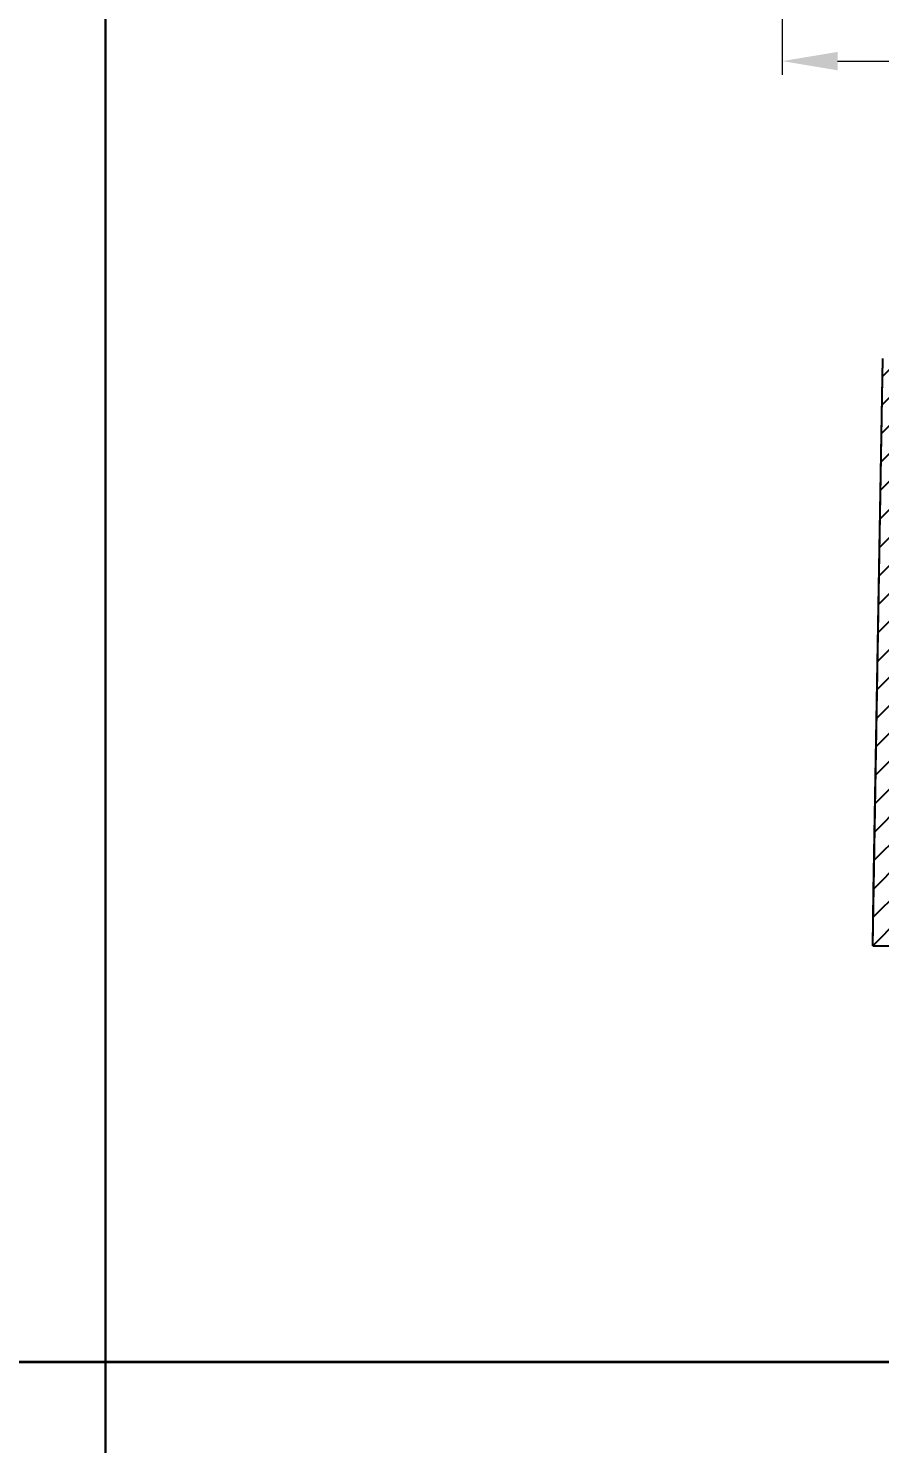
# Model space of a CAD drawing. Header units: millimetres. Extents: x -603 to 1798, y -1840 to -1013.
# Drawn here: x 1199.5 to 1285.7, y -1435 to -1291.8 of the extents above; entities that cross this region are included whole.
import ezdxf

# ---------------------------------------------------------------- set-up
doc = ezdxf.new("R2010")
doc.units = ezdxf.units.MM
doc.header["$MEASUREMENT"] = 0
doc.layers.get('0').update_dxf_attribs({"linetype": 'CONTINUOUS'})
doc.layers.get('Defpoints').update_dxf_attribs({"linetype": 'CONTINUOUS'})
doc.layers.add('dim', color=3, linetype='CONTINUOUS', lineweight=9)
doc.styles.add('FFS', font='simfang0.ttf', dxfattribs={"width": 0.9})
doc.dimstyles.new('YanXiu', dxfattribs={"dimtxt": 2.5, "dimasz": 2.2, "dimexe": 1, "dimexo": 0.6, "dimgap": 0.66, "dimtad": 0, "dimzin": 0, "dimdsep": 46, "dimtxsty": 'FFS', "dimcen": 0, "dimclrd": 256, "dimclre": 131, "dimclrt": 42, "dimadec": 0, "dimazin": 0, "dimtfac": 1, "dimtdec": 4, "dimtofl": 0, "dimtmove": 0, "dimatfit": 3, "dimfxl": 0, "dimtolj": 1, "dimtzin": 0, "dimlwd": 0, "dimlwe": 0, "dimarcsym": 0})

# ---------------------------------------------------------------- blocks, each defined once
blk = doc.blocks.new('*U16')
at = {"layer": 'Defpoints', "color": 2}
blk.add_lwpolyline([(-268.67, 187.87), (268.67, 187.87), (268.67, -187.87), (-268.67, -187.87)], close=True, dxfattribs=at)
blk = doc.blocks.new('*D14')
at = {"layer": 'Defpoints', "color": 0}
for p in [(-71.5, -94), (71.5, -94), (71.5, -137.41)]:
    blk.add_point(p, dxfattribs=at)
at = {"layer": 'dim', "color": 131, "lineweight": 5}
for p, q in [((-71.5, -95.4), (-71.5, -138.81)), ((71.5, -95.4), (71.5, -138.81))]:
    blk.add_line(p, q, dxfattribs=at)
at = {"layer": 'dim', "lineweight": 5}
for p, q in [((-65.9, -137.41), (-13.78, -137.41)), ((65.9, -137.41), (13.78, -137.41))]:
    blk.add_line(p, q, dxfattribs=at)
at = {"layer": 'dim'}
for points in [[(-65.9, -136.48), (-65.9, -138.34), (-71.5, -137.41)], [(65.9, -136.48), (65.9, -138.34), (71.5, -137.41)]]:
    blk.add_solid(points, dxfattribs=at)
at = {"layer": 'dim', "color": 42, "insert": (0, -137.41), "char_height": 7, "attachment_point": 5, "style": 'FFS'}
blk.add_mtext('143.00', dxfattribs=at)
blk = doc.blocks.new('u87')
at = {"layer": 'dim'}
dim = blk.add_linear_dim(base=(71.5, -137.41), p1=(-71.5, -94), p2=(71.5, -94), dimstyle='YanXiu', override={"dimtxt": 7, "dimasz": 5.6, "dimexe": 1.3993, "dimexo": 1.3993, "dimgap": 1.3993}, dxfattribs=at)
dim.commit()
dim.dimension.update_dxf_attribs({"geometry": '*D14', "text_midpoint": (0, -137.41), "dimtype": 160})
blk = doc.blocks.new('u43')
h = blk.add_hatch()
h.set_pattern_fill('DEFAULT__7', color=5, scale=2, angle=45, style=0)
h.set_pattern_definition([(45, (-329.028, 132.5018), (-1.414214, 1.414214), [])])
edge = h.paths.add_edge_path()
edge.add_line((-74.924, 42.084), (-170.634, 42.084))
edge.add_line((-170.634, 42.084), (-170.634, 45.084))
edge.add_line((-170.634, 45.084), (-81.129, 45.084))
edge.add_line((-81.129, 45.084), (-80.108, 103.584))
edge.add_line((-80.108, 103.584), (-78.655, 103.584))
edge.add_line((-78.655, 103.584), (-78.629, 102.084))
edge.add_line((-78.629, 102.084), (-77.493, 102.084))
edge.add_line((-77.493, 102.084), (-77.472, 101.484))
edge.add_line((-77.472, 101.484), (-76.961, 101.484))
edge.add_line((-76.961, 101.484), (-76.034, 48.379))
edge.add_spline(control_points=[(-75.734, 48.084), (-75.907, 48.084), (-76.031, 48.206), (-76.034, 48.379)], knot_values=[0, 0, 0, 0, 1, 1, 1, 1], degree=3, periodic=0)
edge.add_line((-75.734, 48.084), (-75.52, 48.084))
edge.add_spline(control_points=[(-75.52, 48.084), (-75.231, 48.084), (-75.025, 47.882), (-75.02, 47.593)], knot_values=[0, 0, 0, 0, 1, 1, 1, 1], degree=3, periodic=0)
edge.add_line((-75.02, 47.593), (-74.924, 42.084))
h.paths.add_polyline_path([(-170.634, 42.084), (-170.634, 45.084)])
edge = h.paths.add_edge_path()
edge.add_line((-217.924, 42.084), (-215.32, 42.084))
edge.add_line((-215.32, 42.084), (-214.447, 92.084))
edge.add_line((-214.447, 92.084), (-212.638, 92.084))
edge.add_line((-212.638, 92.084), (-212.638, 102.084))
edge.add_line((-212.638, 102.084), (-216.356, 102.084))
edge.add_line((-216.356, 102.084), (-216.377, 101.484))
edge.add_line((-216.377, 101.484), (-216.887, 101.484))
edge.add_line((-216.887, 101.484), (-217.828, 47.593))
edge.add_line((-217.828, 47.593), (-217.924, 42.084))
h.paths.add_polyline_path([(-205.624, 42.084), (-170.634, 42.084), (-170.634, 45.084), (-203.124, 45.084), (-204.145, 103.584), (-205.598, 103.584), (-205.624, 102.084), (-207.211, 102.084), (-207.211, 92.084), (-206.497, 92.084)])
at = {"color": 7}
for p, q in [((-217.924, 42.084), (-216.887, 101.484)), ((-217.828, 47.593), (-216.887, 101.484)), ((-217.924, 42.084), (-217.828, 47.593)), ((-217.924, 42.084), (-217.828, 47.593)), ((-217.924, 42.084), (-215.32, 42.084)), ((-217.924, 42.084), (-214.517, 42.084))]:
    blk.add_line(p, q, dxfattribs=at)
at = {"xscale": 1.100000000000023, "yscale": 1.100000000000023, "zscale": 1.100000000000023}
blk.add_blockref('*U16', (0, 206.662), dxfattribs=at)
blk.add_blockref('u87', (-155.583, 268.987))

msp = doc.modelspace()

# ---------------------------------------------------------------- block references
for p in [(911.81, -1426.69), (1502.88, -1426.69)]:
    msp.add_blockref('u43', p)
at = {"rotation": 180}
for p in [(911.81, -1426.69), (1502.88, -1426.69)]:
    msp.add_blockref('u43', p, dxfattribs=at)

doc.saveas('drawing.dxf')
